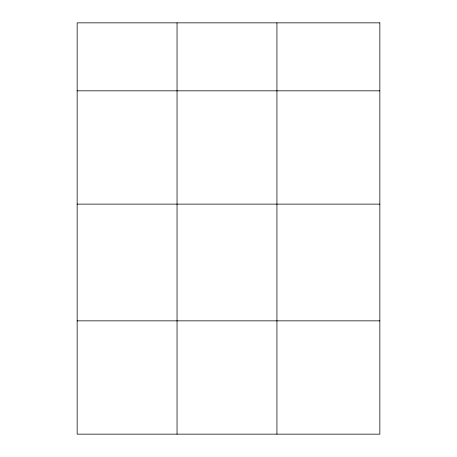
<?xml version="1.0" encoding="UTF-8"?>
<svg xmlns="http://www.w3.org/2000/svg" width="457" height="457" viewBox="0 0 457 457"><rect width="100%" height="100%" fill="white"/><g stroke="black" fill="none" stroke-linecap="round" stroke-linejoin="round"><path stroke-width="0.69" d="M77.153 90.829L379.847 90.829M77.153 204.125L379.847 204.125M77.153 320.854L379.847 320.854M276.931 22.85L276.931 434.15M177.042 22.85L177.042 434.15M379.847 22.85L77.153 22.85L77.153 434.15L379.847 434.15L379.847 22.85"/></g></svg>
